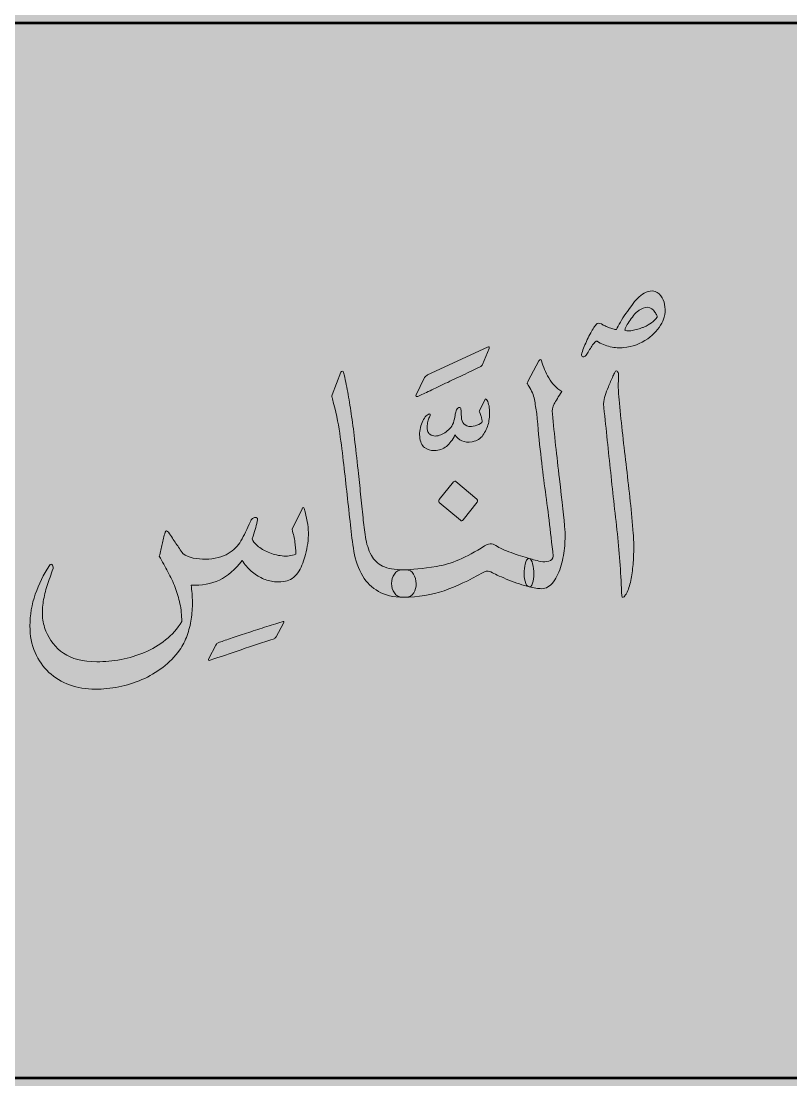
# Model space of a CAD drawing. Header units: inches. Extents: x -1481 to -429, y -1676 to -696.
# Drawn here: x -824.32 to -800.59, y -1175.56 to -1142.9 of the extents above; entities that cross this region are included whole.
import ezdxf

# ---------------------------------------------------------------- set-up
doc = ezdxf.new("R2010")
doc.units = ezdxf.units.IN
doc.header["$MEASUREMENT"] = 0
doc.layers.add('Layer 1', color=7, linetype='Continuous')

# ---------------------------------------------------------------- blocks, each defined once
blk = doc.blocks.new('block 75')
at = {"layer": 'Layer 1', "true_color": 0x009344}
h = blk.add_hatch(color=114, dxfattribs=at)
h.dxf.hatch_style = 2
h.paths.add_polyline_path([(-693.785, -1296.171), (-933.785, -1296.171), (-933.785, -1006.171), (-693.785, -1006.171)])
blk = doc.blocks.new('block 140')
at = {"layer": 'Layer 1', "true_color": 0x49c6ea}
h = blk.add_hatch(color=133, dxfattribs=at)
h.dxf.hatch_style = 2
h.paths.add_polyline_path([(-919.173, -1282.809), (-748.857, -1282.809), (-748.857, -1065.618), (-919.173, -1065.618)])
h = blk.add_hatch(color=133, dxfattribs=at)
h.dxf.hatch_style = 2
h.paths.add_polyline_path([(-907.435, -1277.731), (-761.338, -1277.731), (-761.338, -1076.165), (-907.435, -1076.165)])
at = {"layer": 'Layer 1', "true_color": 0xffed96}
h = blk.add_hatch(color=41, dxfattribs=at)
h.dxf.hatch_style = 2
h.paths.add_polyline_path([(-912.062, -1175.491), (-756.36, -1175.491), (-756.36, -1142.966), (-912.062, -1142.966)])
at = {"layer": 'Layer 1', "lineweight": 0}
blk.add_lwpolyline([(-912.062, -1175.491), (-756.36, -1175.491), (-756.36, -1142.966), (-912.062, -1142.966), (-912.062, -1175.491)], dxfattribs=at)
at = {"layer": 'Layer 1', "color": 44, "lineweight": 53, "true_color": 0xaf7e09}
blk.add_lwpolyline([(-912.062, -1175.491), (-756.36, -1175.491), (-756.36, -1142.966), (-912.062, -1142.966), (-912.062, -1175.491)], dxfattribs=at)
blk = doc.blocks.new('block 185')
at = {"layer": 'Layer 1', "true_color": 0x231f20}
h = blk.add_hatch(color=250, dxfattribs=at)
h.dxf.hatch_style = 2
edge = h.paths.add_edge_path()
edge.add_spline(control_points=[(-816.521, -1161.951), (-816.864, -1162.062), (-817.201, -1162.174), (-817.534, -1162.289), (-817.866, -1162.403), (-818.184, -1162.51), (-818.489, -1162.61), (-818.545, -1162.628), (-818.559, -1162.61), (-818.531, -1162.556), (-818.531, -1162.556), (-818.316, -1162.15), (-818.316, -1162.15), (-818.305, -1162.128), (-818.295, -1162.112), (-818.287, -1162.101), (-818.278, -1162.091), (-818.263, -1162.082), (-818.242, -1162.074), (-818.148, -1162.039), (-818.023, -1161.995), (-817.869, -1161.944), (-817.716, -1161.892), (-817.549, -1161.836), (-817.368, -1161.777), (-817.188, -1161.719), (-817.004, -1161.659), (-816.815, -1161.598), (-816.626, -1161.537), (-816.445, -1161.481), (-816.274, -1161.427), (-816.246, -1161.416), (-816.229, -1161.413), (-816.221, -1161.419), (-816.214, -1161.424), (-816.218, -1161.441), (-816.232, -1161.47), (-816.232, -1161.47), (-816.458, -1161.887), (-816.458, -1161.887), (-816.468, -1161.902), (-816.478, -1161.915), (-816.487, -1161.927), (-816.495, -1161.94), (-816.507, -1161.948), (-816.521, -1161.951)], knot_values=[0, 0, 0, 0, 1, 1, 1, 2, 2, 2, 3, 3, 3, 4, 4, 4, 5, 5, 5, 6, 6, 6, 7, 7, 7, 8, 8, 8, 9, 9, 9, 10, 10, 10, 11, 11, 11, 12, 12, 12, 13, 13, 13, 14, 14, 14, 15, 15, 15, 15], degree=3, periodic=1)
at = {"layer": 'Layer 1', "lineweight": 0}
blk.add_open_spline([(-816.521, -1161.951), (-816.864, -1162.062), (-817.201, -1162.174), (-817.534, -1162.289), (-817.866, -1162.403), (-818.184, -1162.51), (-818.489, -1162.61), (-818.545, -1162.628), (-818.559, -1162.61), (-818.531, -1162.556), (-818.531, -1162.556), (-818.316, -1162.15), (-818.316, -1162.15), (-818.305, -1162.128), (-818.295, -1162.112), (-818.287, -1162.101), (-818.278, -1162.091), (-818.263, -1162.082), (-818.242, -1162.074), (-818.148, -1162.039), (-818.023, -1161.995), (-817.869, -1161.944), (-817.716, -1161.892), (-817.549, -1161.836), (-817.368, -1161.777), (-817.188, -1161.719), (-817.004, -1161.659), (-816.815, -1161.598), (-816.626, -1161.537), (-816.445, -1161.481), (-816.274, -1161.427), (-816.246, -1161.416), (-816.229, -1161.413), (-816.221, -1161.419), (-816.214, -1161.424), (-816.218, -1161.441), (-816.232, -1161.47), (-816.232, -1161.47), (-816.458, -1161.887), (-816.458, -1161.887), (-816.468, -1161.902), (-816.478, -1161.915), (-816.487, -1161.927), (-816.495, -1161.94), (-816.507, -1161.948), (-816.521, -1161.951)], degree=3, knots=[0, 0, 0, 0, 1, 1, 1, 2, 2, 2, 3, 3, 3, 4, 4, 4, 5, 5, 5, 6, 6, 6, 7, 7, 7, 8, 8, 8, 9, 9, 9, 10, 10, 10, 11, 11, 11, 12, 12, 12, 13, 13, 13, 14, 14, 14, 15, 15, 15, 15], dxfattribs=at)
blk = doc.blocks.new('block 139')
at = {"layer": 'Layer 1', "true_color": 0x231f20}
h = blk.add_hatch(color=250, dxfattribs=at)
h.dxf.hatch_style = 2
edge = h.paths.add_edge_path()
edge.add_spline(control_points=[(-812.523, -1159.823), (-812.278, -1159.823), (-811.94, -1159.789), (-811.51, -1159.721), (-811.079, -1159.653), (-810.588, -1159.443), (-810.035, -1159.089), (-809.919, -1159.007), (-809.8, -1159.004), (-809.678, -1159.079), (-809.566, -1159.15), (-809.409, -1159.222), (-809.208, -1159.295), (-809.007, -1159.369), (-808.821, -1159.428), (-808.649, -1159.475), (-808.604, -1159.489), (-808.57, -1159.544), (-808.547, -1159.641), (-808.524, -1159.737), (-808.513, -1159.84), (-808.513, -1159.949), (-808.513, -1160.058), (-808.525, -1160.155), (-808.549, -1160.24), (-808.574, -1160.326), (-808.607, -1160.362), (-808.649, -1160.347), (-808.845, -1160.301), (-809.056, -1160.232), (-809.282, -1160.141), (-809.507, -1160.05), (-809.676, -1159.975), (-809.788, -1159.914), (-809.862, -1159.878), (-809.916, -1159.861), (-809.951, -1159.863), (-809.986, -1159.865), (-810.035, -1159.884), (-810.098, -1159.919), (-810.504, -1160.151), (-810.897, -1160.334), (-811.279, -1160.468), (-811.66, -1160.602), (-812.075, -1160.669), (-812.523, -1160.669), (-812.523, -1160.669), (-812.565, -1160.669), (-812.565, -1160.669), (-812.673, -1160.669), (-812.755, -1160.625), (-812.811, -1160.537), (-812.867, -1160.45), (-812.895, -1160.353), (-812.895, -1160.246), (-812.895, -1160.139), (-812.867, -1160.041), (-812.811, -1159.954), (-812.755, -1159.867), (-812.673, -1159.823), (-812.565, -1159.823), (-812.565, -1159.823), (-812.523, -1159.823), (-812.523, -1159.823)], knot_values=[0, 0, 0, 0, 1, 1, 1, 2, 2, 2, 3, 3, 3, 4, 4, 4, 5, 5, 5, 6, 6, 6, 7, 7, 7, 8, 8, 8, 9, 9, 9, 10, 10, 10, 11, 11, 11, 12, 12, 12, 13, 13, 13, 14, 14, 14, 15, 15, 15, 16, 16, 16, 17, 17, 17, 18, 18, 18, 19, 19, 19, 20, 20, 20, 21, 21, 21, 21], degree=3, periodic=1)
edge = h.paths.add_edge_path()
edge.add_spline(control_points=[(-810.99, -1157.114), (-810.962, -1157.082), (-810.936, -1157.078), (-810.911, -1157.103), (-810.911, -1157.103), (-810.266, -1157.649), (-810.266, -1157.649), (-810.238, -1157.681), (-810.236, -1157.71), (-810.261, -1157.735), (-810.261, -1157.735), (-810.691, -1158.286), (-810.691, -1158.286), (-810.715, -1158.322), (-810.743, -1158.326), (-810.775, -1158.297), (-810.775, -1158.297), (-811.426, -1157.751), (-811.426, -1157.751), (-811.45, -1157.726), (-811.45, -1157.696), (-811.426, -1157.66), (-811.426, -1157.66), (-810.99, -1157.114), (-810.99, -1157.114), (-810.99, -1157.114), (-810.99, -1157.114), (-810.99, -1157.114)], knot_values=[0, 0, 0, 0, 1, 1, 1, 2, 2, 2, 3, 3, 3, 4, 4, 4, 5, 5, 5, 6, 6, 6, 7, 7, 7, 8, 8, 8, 9, 9, 9, 9], degree=3, periodic=1)
edge = h.paths.add_edge_path()
edge.add_spline(control_points=[(-808.653, -1159.475), (-808.632, -1159.482), (-808.587, -1159.494), (-808.519, -1159.512), (-808.451, -1159.53), (-808.377, -1159.548), (-808.296, -1159.566), (-808.216, -1159.584), (-808.133, -1159.581), (-808.049, -1159.558), (-807.965, -1159.535), (-807.92, -1159.482), (-807.913, -1159.4), (-807.997, -1158.625), (-808.083, -1157.923), (-808.17, -1157.293), (-808.258, -1156.663), (-808.342, -1155.901), (-808.422, -1155.005), (-808.443, -1154.855), (-808.467, -1154.71), (-808.493, -1154.571), (-808.519, -1154.432), (-808.576, -1154.295), (-808.663, -1154.159), (-808.691, -1154.116), (-808.708, -1154.089), (-808.713, -1154.079), (-808.719, -1154.068), (-808.709, -1154.041), (-808.684, -1153.998), (-808.684, -1153.998), (-808.359, -1153.383), (-808.359, -1153.383), (-808.317, -1153.315), (-808.287, -1153.315), (-808.27, -1153.383), (-808.221, -1153.558), (-808.147, -1153.732), (-808.049, -1153.907), (-807.951, -1154.082), (-807.818, -1154.221), (-807.651, -1154.325), (-807.752, -1154.485), (-807.83, -1154.613), (-807.884, -1154.708), (-807.938, -1154.802), (-807.957, -1154.905), (-807.939, -1155.015), (-807.876, -1155.644), (-807.804, -1156.311), (-807.721, -1157.018), (-807.639, -1157.724), (-807.582, -1158.251), (-807.551, -1158.597), (-807.54, -1158.718), (-807.543, -1158.881), (-807.559, -1159.084), (-807.574, -1159.287), (-807.61, -1159.487), (-807.666, -1159.684), (-807.722, -1159.88), (-807.802, -1160.049), (-807.905, -1160.192), (-808.008, -1160.335), (-808.133, -1160.406), (-808.28, -1160.406), (-808.326, -1160.406), (-808.383, -1160.401), (-808.451, -1160.39), (-808.519, -1160.38), (-808.587, -1160.365), (-808.653, -1160.347), (-808.716, -1160.333), (-808.759, -1160.277), (-808.782, -1160.179), (-808.804, -1160.081), (-808.813, -1159.977), (-808.808, -1159.868), (-808.803, -1159.759), (-808.785, -1159.664), (-808.755, -1159.582), (-808.726, -1159.5), (-808.691, -1159.464), (-808.653, -1159.475)], knot_values=[0, 0, 0, 0, 1, 1, 1, 2, 2, 2, 3, 3, 3, 4, 4, 4, 5, 5, 5, 6, 6, 6, 7, 7, 7, 8, 8, 8, 9, 9, 9, 10, 10, 10, 11, 11, 11, 12, 12, 12, 13, 13, 13, 14, 14, 14, 15, 15, 15, 16, 16, 16, 17, 17, 17, 18, 18, 18, 19, 19, 19, 20, 20, 20, 21, 21, 21, 22, 22, 22, 23, 23, 23, 24, 24, 24, 25, 25, 25, 26, 26, 26, 27, 27, 27, 28, 28, 28, 28], degree=3, periodic=1)
edge = h.paths.add_edge_path()
edge.add_spline(control_points=[(-805.964, -1152.414), (-805.93, -1152.346), (-805.888, -1152.27), (-805.841, -1152.186), (-805.794, -1152.102), (-805.739, -1152.014), (-805.676, -1151.921), (-805.609, -1151.832), (-805.547, -1151.747), (-805.489, -1151.667), (-805.432, -1151.587), (-805.371, -1151.514), (-805.308, -1151.45), (-805.245, -1151.386), (-805.177, -1151.333), (-805.104, -1151.292), (-805.03, -1151.251), (-804.945, -1151.227), (-804.847, -1151.22), (-804.738, -1151.241), (-804.654, -1151.291), (-804.595, -1151.37), (-804.535, -1151.448), (-804.496, -1151.538), (-804.477, -1151.64), (-804.457, -1151.742), (-804.456, -1151.845), (-804.474, -1151.951), (-804.491, -1152.056), (-804.523, -1152.144), (-804.568, -1152.216), (-804.666, -1152.398), (-804.81, -1152.558), (-804.999, -1152.697), (-805.219, -1152.854), (-805.466, -1152.945), (-805.739, -1152.97), (-805.868, -1152.985), (-806.006, -1152.976), (-806.153, -1152.944), (-806.3, -1152.911), (-806.435, -1152.854), (-806.558, -1152.772), (-806.579, -1152.765), (-806.603, -1152.777), (-806.631, -1152.807), (-806.659, -1152.837), (-806.689, -1152.876), (-806.72, -1152.922), (-806.752, -1152.969), (-806.783, -1153.018), (-806.815, -1153.069), (-806.846, -1153.121), (-806.874, -1153.165), (-806.899, -1153.201), (-806.934, -1153.247), (-806.966, -1153.264), (-806.996, -1153.251), (-807.026, -1153.239), (-807.04, -1153.215), (-807.04, -1153.179), (-807.026, -1153.126), (-807.005, -1153.063), (-806.977, -1152.992), (-806.949, -1152.92), (-806.919, -1152.849), (-806.886, -1152.778), (-806.852, -1152.706), (-806.818, -1152.637), (-806.783, -1152.569), (-806.748, -1152.501), (-806.715, -1152.442), (-806.683, -1152.392), (-806.656, -1152.339), (-806.622, -1152.292), (-806.584, -1152.253), (-806.545, -1152.214), (-806.493, -1152.208), (-806.426, -1152.237), (-806.412, -1152.251), (-806.385, -1152.268), (-806.345, -1152.288), (-806.305, -1152.307), (-806.26, -1152.327), (-806.211, -1152.347), (-806.162, -1152.366), (-806.115, -1152.382), (-806.069, -1152.395), (-806.024, -1152.407), (-805.989, -1152.414), (-805.964, -1152.414)], knot_values=[0, 0, 0, 0, 1, 1, 1, 2, 2, 2, 3, 3, 3, 4, 4, 4, 5, 5, 5, 6, 6, 6, 7, 7, 7, 8, 8, 8, 9, 9, 9, 10, 10, 10, 11, 11, 11, 12, 12, 12, 13, 13, 13, 14, 14, 14, 15, 15, 15, 16, 16, 16, 17, 17, 17, 18, 18, 18, 19, 19, 19, 20, 20, 20, 21, 21, 21, 22, 22, 22, 23, 23, 23, 24, 24, 24, 25, 25, 25, 26, 26, 26, 27, 27, 27, 28, 28, 28, 29, 29, 29, 30, 30, 30, 30], degree=3, periodic=1)
edge = h.paths.add_edge_path()
edge.add_spline(control_points=[(-805.97, -1153.688), (-805.949, -1153.688), (-805.934, -1153.697), (-805.925, -1153.715), (-805.916, -1153.732), (-805.909, -1153.752), (-805.904, -1153.773), (-805.899, -1153.795), (-805.896, -1153.817), (-805.896, -1153.84), (-805.896, -1153.864), (-805.896, -1153.88), (-805.896, -1153.891), (-805.907, -1154.027), (-805.909, -1154.16), (-805.901, -1154.29), (-805.894, -1154.42), (-805.884, -1154.551), (-805.87, -1154.683), (-805.842, -1155.001), (-805.809, -1155.329), (-805.77, -1155.669), (-805.732, -1156.008), (-805.692, -1156.348), (-805.652, -1156.691), (-805.612, -1157.034), (-805.573, -1157.375), (-805.537, -1157.714), (-805.5, -1158.053), (-805.469, -1158.383), (-805.445, -1158.704), (-805.434, -1158.829), (-805.429, -1158.976), (-805.429, -1159.146), (-805.429, -1159.315), (-805.436, -1159.486), (-805.45, -1159.66), (-805.464, -1159.833), (-805.488, -1159.998), (-805.521, -1160.155), (-805.554, -1160.312), (-805.597, -1160.444), (-805.65, -1160.551), (-805.667, -1160.579), (-805.685, -1160.604), (-805.702, -1160.626), (-805.72, -1160.647), (-805.737, -1160.662), (-805.755, -1160.669), (-805.783, -1160.676), (-805.796, -1160.662), (-805.796, -1160.626), (-805.811, -1160.315), (-805.828, -1160.001), (-805.849, -1159.684), (-805.87, -1159.366), (-805.898, -1159.043), (-805.933, -1158.715), (-806.01, -1158.033), (-806.083, -1157.362), (-806.153, -1156.702), (-806.223, -1156.041), (-806.293, -1155.374), (-806.363, -1154.7), (-806.356, -1154.617), (-806.339, -1154.534), (-806.311, -1154.448), (-806.283, -1154.362), (-806.25, -1154.273), (-806.211, -1154.18), (-806.19, -1154.13), (-806.167, -1154.076), (-806.143, -1154.017), (-806.118, -1153.958), (-806.095, -1153.905), (-806.072, -1153.856), (-806.049, -1153.808), (-806.029, -1153.768), (-806.012, -1153.736), (-805.994, -1153.704), (-805.98, -1153.688), (-805.97, -1153.688)], knot_values=[0, 0, 0, 0, 1, 1, 1, 2, 2, 2, 3, 3, 3, 4, 4, 4, 5, 5, 5, 6, 6, 6, 7, 7, 7, 8, 8, 8, 9, 9, 9, 10, 10, 10, 11, 11, 11, 12, 12, 12, 13, 13, 13, 14, 14, 14, 15, 15, 15, 16, 16, 16, 17, 17, 17, 18, 18, 18, 19, 19, 19, 20, 20, 20, 21, 21, 21, 22, 22, 22, 23, 23, 23, 24, 24, 24, 25, 25, 25, 26, 26, 26, 27, 27, 27, 27], degree=3, periodic=1)
edge = h.paths.add_edge_path()
edge.add_spline(control_points=[(-804.815, -1151.819), (-804.892, -1151.741), (-804.976, -1151.712), (-805.067, -1151.734), (-805.158, -1151.755), (-805.242, -1151.798), (-805.319, -1151.862), (-805.35, -1151.884), (-805.39, -1151.924), (-805.437, -1151.983), (-805.484, -1152.042), (-805.529, -1152.103), (-805.571, -1152.167), (-805.613, -1152.232), (-805.647, -1152.29), (-805.673, -1152.341), (-805.699, -1152.393), (-805.707, -1152.424), (-805.697, -1152.435), (-805.665, -1152.453), (-805.622, -1152.459), (-805.566, -1152.454), (-805.51, -1152.448), (-805.452, -1152.439), (-805.392, -1152.424), (-805.333, -1152.41), (-805.278, -1152.394), (-805.227, -1152.376), (-805.176, -1152.358), (-805.139, -1152.346), (-805.114, -1152.339), (-805.023, -1152.292), (-804.945, -1152.248), (-804.881, -1152.205), (-804.816, -1152.162), (-804.757, -1152.103), (-804.705, -1152.028), (-804.705, -1151.993), (-804.718, -1151.959), (-804.744, -1151.926), (-804.77, -1151.894), (-804.794, -1151.859), (-804.815, -1151.819)], knot_values=[0, 0, 0, 0, 1, 1, 1, 2, 2, 2, 3, 3, 3, 4, 4, 4, 5, 5, 5, 6, 6, 6, 7, 7, 7, 8, 8, 8, 9, 9, 9, 10, 10, 10, 11, 11, 11, 12, 12, 12, 13, 13, 13, 14, 14, 14, 14], degree=3, periodic=1)
h = blk.add_hatch(color=250, dxfattribs=at)
h.dxf.hatch_style = 2
edge = h.paths.add_edge_path()
edge.add_spline(control_points=[(-810.098, -1153.49), (-810.108, -1153.521), (-810.132, -1153.546), (-810.169, -1153.564), (-810.337, -1153.645), (-810.513, -1153.73), (-810.697, -1153.818), (-810.88, -1153.906), (-811.058, -1153.991), (-811.23, -1154.072), (-811.401, -1154.154), (-811.561, -1154.23), (-811.71, -1154.3), (-811.858, -1154.371), (-811.984, -1154.429), (-812.089, -1154.475), (-812.112, -1154.486), (-812.129, -1154.486), (-812.139, -1154.475), (-812.149, -1154.465), (-812.149, -1154.449), (-812.139, -1154.428), (-812.139, -1154.428), (-811.892, -1153.908), (-811.892, -1153.908), (-811.875, -1153.88), (-811.857, -1153.86), (-811.838, -1153.847), (-811.82, -1153.835), (-811.802, -1153.823), (-811.785, -1153.813), (-811.785, -1153.813), (-809.941, -1152.954), (-809.941, -1152.954), (-809.888, -1152.93), (-809.871, -1152.944), (-809.891, -1152.997), (-809.891, -1152.997), (-810.098, -1153.49), (-810.098, -1153.49), (-810.098, -1153.49), (-810.098, -1153.49), (-810.098, -1153.49)], knot_values=[0, 0, 0, 0, 1, 1, 1, 2, 2, 2, 3, 3, 3, 4, 4, 4, 5, 5, 5, 6, 6, 6, 7, 7, 7, 8, 8, 8, 9, 9, 9, 10, 10, 10, 11, 11, 11, 12, 12, 12, 13, 13, 13, 14, 14, 14, 14], degree=3, periodic=1)
edge = h.paths.add_edge_path()
edge.add_spline(control_points=[(-810.942, -1155.664), (-811.019, -1155.821), (-811.107, -1155.938), (-811.205, -1156.017), (-811.31, -1156.099), (-811.434, -1156.142), (-811.577, -1156.145), (-811.693, -1156.149), (-811.793, -1156.119), (-811.879, -1156.054), (-811.965, -1155.99), (-812.015, -1155.878), (-812.029, -1155.717), (-812.036, -1155.646), (-812.032, -1155.572), (-812.018, -1155.495), (-812.004, -1155.418), (-811.983, -1155.346), (-811.955, -1155.278), (-811.927, -1155.214), (-811.895, -1155.158), (-811.858, -1155.11), (-811.821, -1155.061), (-811.782, -1155.03), (-811.74, -1155.016), (-811.698, -1155.012), (-811.695, -1155.044), (-811.729, -1155.112), (-811.75, -1155.152), (-811.767, -1155.198), (-811.779, -1155.251), (-811.792, -1155.305), (-811.799, -1155.358), (-811.8, -1155.409), (-811.802, -1155.461), (-811.798, -1155.505), (-811.787, -1155.54), (-811.777, -1155.576), (-811.754, -1155.61), (-811.719, -1155.642), (-811.667, -1155.681), (-811.611, -1155.7), (-811.551, -1155.698), (-811.492, -1155.697), (-811.434, -1155.683), (-811.378, -1155.658), (-811.318, -1155.633), (-811.265, -1155.604), (-811.218, -1155.57), (-811.171, -1155.536), (-811.122, -1155.491), (-811.073, -1155.433), (-811.028, -1155.38), (-810.995, -1155.312), (-810.974, -1155.23), (-810.953, -1155.148), (-810.939, -1155.08), (-810.932, -1155.027), (-810.928, -1154.98), (-810.916, -1154.934), (-810.895, -1154.887), (-810.874, -1154.841), (-810.839, -1154.818), (-810.79, -1154.818), (-810.78, -1154.818), (-810.772, -1154.828), (-810.766, -1154.847), (-810.761, -1154.867), (-810.757, -1154.889), (-810.753, -1154.914), (-810.75, -1154.939), (-810.748, -1154.963), (-810.748, -1154.986), (-810.748, -1155.01), (-810.748, -1155.027), (-810.748, -1155.037), (-810.748, -1155.141), (-810.732, -1155.222), (-810.701, -1155.281), (-810.669, -1155.34), (-810.606, -1155.38), (-810.512, -1155.401), (-810.463, -1155.412), (-810.399, -1155.407), (-810.32, -1155.385), (-810.242, -1155.364), (-810.172, -1155.328), (-810.113, -1155.278), (-810.106, -1155.271), (-810.104, -1155.251), (-810.108, -1155.219), (-810.111, -1155.187), (-810.117, -1155.153), (-810.126, -1155.118), (-810.135, -1155.082), (-810.147, -1155.044), (-810.163, -1155.002), (-810.179, -1154.961), (-810.188, -1154.937), (-810.192, -1154.93), (-810.192, -1154.93), (-809.997, -1154.555), (-809.997, -1154.555), (-809.963, -1154.573), (-809.935, -1154.613), (-809.916, -1154.673), (-809.897, -1154.734), (-809.885, -1154.803), (-809.879, -1154.879), (-809.874, -1154.956), (-809.875, -1155.034), (-809.882, -1155.112), (-809.889, -1155.191), (-809.898, -1155.257), (-809.908, -1155.31), (-809.95, -1155.442), (-810.007, -1155.562), (-810.079, -1155.669), (-810.151, -1155.776), (-810.26, -1155.844), (-810.407, -1155.872), (-810.536, -1155.897), (-810.645, -1155.888), (-810.732, -1155.846), (-810.82, -1155.803), (-810.89, -1155.742), (-810.942, -1155.664)], knot_values=[0, 0, 0, 0, 1, 1, 1, 2, 2, 2, 3, 3, 3, 4, 4, 4, 5, 5, 5, 6, 6, 6, 7, 7, 7, 8, 8, 8, 9, 9, 9, 10, 10, 10, 11, 11, 11, 12, 12, 12, 13, 13, 13, 14, 14, 14, 15, 15, 15, 16, 16, 16, 17, 17, 17, 18, 18, 18, 19, 19, 19, 20, 20, 20, 21, 21, 21, 22, 22, 22, 23, 23, 23, 24, 24, 24, 25, 25, 25, 26, 26, 26, 27, 27, 27, 28, 28, 28, 29, 29, 29, 30, 30, 30, 31, 31, 31, 32, 32, 32, 33, 33, 33, 34, 34, 34, 35, 35, 35, 36, 36, 36, 37, 37, 37, 38, 38, 38, 39, 39, 39, 40, 40, 40, 41, 41, 41, 42, 42, 42, 42], degree=3, periodic=1)
h = blk.add_hatch(color=250, dxfattribs=at)
h.dxf.hatch_style = 2
edge = h.paths.add_edge_path()
edge.add_spline(control_points=[(-819.331, -1159.325), (-819.247, -1159.389), (-819.142, -1159.435), (-819.016, -1159.461), (-818.89, -1159.488), (-818.761, -1159.5), (-818.63, -1159.496), (-818.499, -1159.493), (-818.371, -1159.476), (-818.247, -1159.445), (-818.123, -1159.415), (-818.019, -1159.373), (-817.935, -1159.32), (-817.767, -1159.22), (-817.636, -1159.089), (-817.541, -1158.929), (-817.447, -1158.768), (-817.35, -1158.57), (-817.252, -1158.335), (-817.239, -1158.299), (-817.218, -1158.269), (-817.189, -1158.246), (-817.162, -1158.223), (-817.134, -1158.21), (-817.108, -1158.206), (-817.082, -1158.203), (-817.061, -1158.21), (-817.045, -1158.227), (-817.029, -1158.245), (-817.027, -1158.277), (-817.037, -1158.324), (-817.058, -1158.417), (-817.08, -1158.502), (-817.103, -1158.581), (-817.126, -1158.659), (-817.156, -1158.754), (-817.195, -1158.865), (-817.181, -1158.932), (-817.127, -1159.006), (-817.035, -1159.084), (-816.942, -1159.163), (-816.83, -1159.229), (-816.699, -1159.285), (-816.568, -1159.34), (-816.427, -1159.377), (-816.276, -1159.395), (-816.126, -1159.412), (-815.984, -1159.395), (-815.851, -1159.341), (-815.851, -1159.205), (-815.86, -1159.08), (-815.877, -1158.964), (-815.895, -1158.848), (-815.925, -1158.718), (-815.967, -1158.575), (-815.967, -1158.575), (-815.657, -1157.944), (-815.657, -1157.944), (-815.632, -1157.897), (-815.611, -1157.894), (-815.594, -1157.933), (-815.51, -1158.215), (-815.466, -1158.463), (-815.463, -1158.677), (-815.459, -1158.891), (-815.489, -1159.118), (-815.552, -1159.357), (-815.573, -1159.443), (-815.6, -1159.529), (-815.633, -1159.617), (-815.667, -1159.704), (-815.706, -1159.785), (-815.751, -1159.86), (-815.797, -1159.935), (-815.85, -1159.999), (-815.911, -1160.053), (-815.973, -1160.107), (-816.042, -1160.144), (-816.119, -1160.165), (-816.248, -1160.198), (-816.378, -1160.206), (-816.507, -1160.192), (-816.637, -1160.178), (-816.762, -1160.143), (-816.882, -1160.088), (-817.003, -1160.033), (-817.117, -1159.958), (-817.224, -1159.863), (-817.33, -1159.768), (-817.424, -1159.659), (-817.504, -1159.534), (-817.718, -1159.816), (-817.952, -1160.018), (-818.208, -1160.141), (-818.463, -1160.264), (-818.754, -1160.315), (-819.079, -1160.294), (-819.054, -1160.469), (-819.041, -1160.645), (-819.04, -1160.821), (-819.038, -1160.998), (-819.05, -1161.173), (-819.076, -1161.346), (-819.103, -1161.519), (-819.145, -1161.687), (-819.202, -1161.849), (-819.26, -1162.011), (-819.338, -1162.162), (-819.436, -1162.301), (-819.583, -1162.505), (-819.756, -1162.682), (-819.955, -1162.834), (-820.155, -1162.986), (-820.368, -1163.112), (-820.596, -1163.212), (-820.827, -1163.311), (-821.065, -1163.386), (-821.31, -1163.434), (-821.554, -1163.482), (-821.798, -1163.506), (-822.039, -1163.506), (-822.319, -1163.506), (-822.581, -1163.461), (-822.826, -1163.372), (-823.071, -1163.283), (-823.284, -1163.154), (-823.464, -1162.987), (-823.644, -1162.819), (-823.787, -1162.615), (-823.892, -1162.374), (-823.997, -1162.133), (-824.049, -1161.859), (-824.049, -1161.552), (-824.049, -1161.216), (-823.994, -1160.893), (-823.884, -1160.58), (-823.774, -1160.268), (-823.629, -1159.973), (-823.451, -1159.694), (-823.43, -1159.662), (-823.412, -1159.647), (-823.396, -1159.649), (-823.38, -1159.651), (-823.367, -1159.66), (-823.356, -1159.678), (-823.346, -1159.696), (-823.339, -1159.717), (-823.335, -1159.74), (-823.332, -1159.763), (-823.332, -1159.778), (-823.335, -1159.785), (-823.402, -1159.967), (-823.462, -1160.142), (-823.517, -1160.31), (-823.571, -1160.478), (-823.611, -1160.64), (-823.637, -1160.797), (-823.663, -1160.954), (-823.672, -1161.108), (-823.663, -1161.26), (-823.655, -1161.412), (-823.619, -1161.564), (-823.556, -1161.718), (-823.444, -1161.996), (-823.263, -1162.223), (-823.013, -1162.398), (-822.763, -1162.573), (-822.42, -1162.66), (-821.987, -1162.66), (-821.742, -1162.66), (-821.493, -1162.637), (-821.241, -1162.591), (-820.989, -1162.544), (-820.746, -1162.471), (-820.512, -1162.371), (-820.277, -1162.271), (-820.061, -1162.143), (-819.864, -1161.986), (-819.666, -1161.829), (-819.501, -1161.639), (-819.368, -1161.418), (-819.368, -1161.225), (-819.386, -1161.042), (-819.423, -1160.869), (-819.459, -1160.696), (-819.509, -1160.529), (-819.572, -1160.369), (-819.635, -1160.205), (-819.709, -1160.044), (-819.793, -1159.887), (-819.877, -1159.73), (-819.966, -1159.569), (-820.06, -1159.405), (-820.022, -1159.277), (-819.992, -1159.153), (-819.971, -1159.033), (-819.95, -1158.914), (-819.919, -1158.791), (-819.877, -1158.666), (-819.866, -1158.638), (-819.852, -1158.625), (-819.835, -1158.626), (-819.817, -1158.628), (-819.798, -1158.642), (-819.777, -1158.666), (-819.693, -1158.788), (-819.616, -1158.902), (-819.546, -1159.009), (-819.476, -1159.116), (-819.404, -1159.221), (-819.331, -1159.325)], knot_values=[0, 0, 0, 0, 1, 1, 1, 2, 2, 2, 3, 3, 3, 4, 4, 4, 5, 5, 5, 6, 6, 6, 7, 7, 7, 8, 8, 8, 9, 9, 9, 10, 10, 10, 11, 11, 11, 12, 12, 12, 13, 13, 13, 14, 14, 14, 15, 15, 15, 16, 16, 16, 17, 17, 17, 18, 18, 18, 19, 19, 19, 20, 20, 20, 21, 21, 21, 22, 22, 22, 23, 23, 23, 24, 24, 24, 25, 25, 25, 26, 26, 26, 27, 27, 27, 28, 28, 28, 29, 29, 29, 30, 30, 30, 31, 31, 31, 32, 32, 32, 33, 33, 33, 34, 34, 34, 35, 35, 35, 36, 36, 36, 37, 37, 37, 38, 38, 38, 39, 39, 39, 40, 40, 40, 41, 41, 41, 42, 42, 42, 43, 43, 43, 44, 44, 44, 45, 45, 45, 46, 46, 46, 47, 47, 47, 48, 48, 48, 49, 49, 49, 50, 50, 50, 51, 51, 51, 52, 52, 52, 53, 53, 53, 54, 54, 54, 55, 55, 55, 56, 56, 56, 57, 57, 57, 58, 58, 58, 59, 59, 59, 60, 60, 60, 61, 61, 61, 62, 62, 62, 63, 63, 63, 64, 64, 64, 65, 65, 65, 66, 66, 66, 67, 67, 67, 68, 68, 68, 69, 69, 69, 70, 70, 70, 70], degree=3, periodic=1)
edge = h.paths.add_edge_path()
edge.add_spline(control_points=[(-812.456, -1159.823), (-812.351, -1159.823), (-812.272, -1159.867), (-812.22, -1159.957), (-812.167, -1160.046), (-812.14, -1160.143), (-812.138, -1160.248), (-812.137, -1160.354), (-812.162, -1160.45), (-812.214, -1160.537), (-812.267, -1160.625), (-812.347, -1160.669), (-812.456, -1160.669), (-812.466, -1160.669), (-812.478, -1160.669), (-812.49, -1160.669), (-812.502, -1160.669), (-812.515, -1160.669), (-812.529, -1160.669), (-812.844, -1160.669), (-813.102, -1160.61), (-813.303, -1160.492), (-813.505, -1160.374), (-813.665, -1160.217), (-813.784, -1160.021), (-813.924, -1159.785), (-814.016, -1159.531), (-814.059, -1159.258), (-814.103, -1158.985), (-814.139, -1158.713), (-814.167, -1158.442), (-814.198, -1158.131), (-814.232, -1157.821), (-814.267, -1157.51), (-814.302, -1157.2), (-814.337, -1156.889), (-814.372, -1156.579), (-814.407, -1156.257), (-814.448, -1155.934), (-814.495, -1155.607), (-814.542, -1155.28), (-814.618, -1154.928), (-814.723, -1154.55), (-814.73, -1154.521), (-814.735, -1154.5), (-814.739, -1154.485), (-814.742, -1154.471), (-814.741, -1154.453), (-814.734, -1154.432), (-814.734, -1154.432), (-814.461, -1153.731), (-814.461, -1153.731), (-814.45, -1153.706), (-814.435, -1153.693), (-814.416, -1153.693), (-814.397, -1153.693), (-814.384, -1153.706), (-814.377, -1153.731), (-814.331, -1153.934), (-814.289, -1154.138), (-814.251, -1154.344), (-814.212, -1154.549), (-814.176, -1154.771), (-814.141, -1155.01), (-814.106, -1155.246), (-814.072, -1155.505), (-814.038, -1155.789), (-814.005, -1156.073), (-813.969, -1156.395), (-813.931, -1156.755), (-813.903, -1157.005), (-813.876, -1157.251), (-813.852, -1157.494), (-813.827, -1157.737), (-813.803, -1157.979), (-813.778, -1158.222), (-813.754, -1158.415), (-813.728, -1158.613), (-813.7, -1158.816), (-813.672, -1159.02), (-813.612, -1159.207), (-813.521, -1159.378), (-813.441, -1159.525), (-813.324, -1159.635), (-813.172, -1159.71), (-813.02, -1159.785), (-812.806, -1159.823), (-812.529, -1159.823), (-812.515, -1159.823), (-812.502, -1159.823), (-812.49, -1159.823), (-812.478, -1159.823), (-812.466, -1159.823), (-812.456, -1159.823)], knot_values=[0, 0, 0, 0, 1, 1, 1, 2, 2, 2, 3, 3, 3, 4, 4, 4, 5, 5, 5, 6, 6, 6, 7, 7, 7, 8, 8, 8, 9, 9, 9, 10, 10, 10, 11, 11, 11, 12, 12, 12, 13, 13, 13, 14, 14, 14, 15, 15, 15, 16, 16, 16, 17, 17, 17, 18, 18, 18, 19, 19, 19, 20, 20, 20, 21, 21, 21, 22, 22, 22, 23, 23, 23, 24, 24, 24, 25, 25, 25, 26, 26, 26, 27, 27, 27, 28, 28, 28, 29, 29, 29, 30, 30, 30, 31, 31, 31, 31], degree=3, periodic=1)
at = {"layer": 'Layer 1', "lineweight": 0}
for points, knots in [([(-805.964, -1152.414), (-805.93, -1152.346), (-805.888, -1152.27), (-805.841, -1152.186), (-805.794, -1152.102), (-805.739, -1152.014), (-805.676, -1151.921), (-805.609, -1151.832), (-805.547, -1151.747), (-805.489, -1151.667), (-805.432, -1151.587), (-805.371, -1151.514), (-805.308, -1151.45), (-805.245, -1151.386), (-805.177, -1151.333), (-805.104, -1151.292), (-805.03, -1151.251), (-804.945, -1151.227), (-804.847, -1151.22), (-804.738, -1151.241), (-804.654, -1151.291), (-804.595, -1151.37), (-804.535, -1151.448), (-804.496, -1151.538), (-804.477, -1151.64), (-804.457, -1151.742), (-804.456, -1151.845), (-804.474, -1151.951), (-804.491, -1152.056), (-804.523, -1152.144), (-804.568, -1152.216), (-804.666, -1152.398), (-804.81, -1152.558), (-804.999, -1152.697), (-805.219, -1152.854), (-805.466, -1152.945), (-805.739, -1152.97), (-805.868, -1152.985), (-806.006, -1152.976), (-806.153, -1152.944), (-806.3, -1152.911), (-806.435, -1152.854), (-806.558, -1152.772), (-806.579, -1152.765), (-806.603, -1152.777), (-806.631, -1152.807), (-806.659, -1152.837), (-806.689, -1152.876), (-806.72, -1152.922), (-806.752, -1152.969), (-806.783, -1153.018), (-806.815, -1153.069), (-806.846, -1153.121), (-806.874, -1153.165), (-806.899, -1153.201), (-806.934, -1153.247), (-806.966, -1153.264), (-806.996, -1153.251), (-807.026, -1153.239), (-807.04, -1153.215), (-807.04, -1153.179), (-807.026, -1153.126), (-807.005, -1153.063), (-806.977, -1152.992), (-806.949, -1152.92), (-806.919, -1152.849), (-806.886, -1152.778), (-806.852, -1152.706), (-806.818, -1152.637), (-806.783, -1152.569), (-806.748, -1152.501), (-806.715, -1152.442), (-806.683, -1152.392), (-806.656, -1152.339), (-806.622, -1152.292), (-806.584, -1152.253), (-806.545, -1152.214), (-806.493, -1152.208), (-806.426, -1152.237), (-806.412, -1152.251), (-806.385, -1152.268), (-806.345, -1152.288), (-806.305, -1152.307), (-806.26, -1152.327), (-806.211, -1152.347), (-806.162, -1152.366), (-806.115, -1152.382), (-806.069, -1152.395), (-806.024, -1152.407), (-805.989, -1152.414), (-805.964, -1152.414)], [0, 0, 0, 0, 1, 1, 1, 2, 2, 2, 3, 3, 3, 4, 4, 4, 5, 5, 5, 6, 6, 6, 7, 7, 7, 8, 8, 8, 9, 9, 9, 10, 10, 10, 11, 11, 11, 12, 12, 12, 13, 13, 13, 14, 14, 14, 15, 15, 15, 16, 16, 16, 17, 17, 17, 18, 18, 18, 19, 19, 19, 20, 20, 20, 21, 21, 21, 22, 22, 22, 23, 23, 23, 24, 24, 24, 25, 25, 25, 26, 26, 26, 27, 27, 27, 28, 28, 28, 29, 29, 29, 30, 30, 30, 30]), ([(-804.815, -1151.819), (-804.892, -1151.741), (-804.976, -1151.712), (-805.067, -1151.734), (-805.158, -1151.755), (-805.242, -1151.798), (-805.319, -1151.862), (-805.35, -1151.884), (-805.39, -1151.924), (-805.437, -1151.983), (-805.484, -1152.042), (-805.529, -1152.103), (-805.571, -1152.167), (-805.613, -1152.232), (-805.647, -1152.29), (-805.673, -1152.341), (-805.699, -1152.393), (-805.707, -1152.424), (-805.697, -1152.435), (-805.665, -1152.453), (-805.622, -1152.459), (-805.566, -1152.454), (-805.51, -1152.448), (-805.452, -1152.439), (-805.392, -1152.424), (-805.333, -1152.41), (-805.278, -1152.394), (-805.227, -1152.376), (-805.176, -1152.358), (-805.139, -1152.346), (-805.114, -1152.339), (-805.023, -1152.292), (-804.945, -1152.248), (-804.881, -1152.205), (-804.816, -1152.162), (-804.757, -1152.103), (-804.705, -1152.028), (-804.705, -1151.993), (-804.718, -1151.959), (-804.744, -1151.926), (-804.77, -1151.894), (-804.794, -1151.859), (-804.815, -1151.819)], [0, 0, 0, 0, 1, 1, 1, 2, 2, 2, 3, 3, 3, 4, 4, 4, 5, 5, 5, 6, 6, 6, 7, 7, 7, 8, 8, 8, 9, 9, 9, 10, 10, 10, 11, 11, 11, 12, 12, 12, 13, 13, 13, 14, 14, 14, 14]), ([(-810.098, -1153.49), (-810.108, -1153.521), (-810.132, -1153.546), (-810.169, -1153.564), (-810.337, -1153.645), (-810.513, -1153.73), (-810.697, -1153.818), (-810.88, -1153.906), (-811.058, -1153.991), (-811.23, -1154.072), (-811.401, -1154.154), (-811.561, -1154.23), (-811.71, -1154.3), (-811.858, -1154.371), (-811.984, -1154.429), (-812.089, -1154.475), (-812.112, -1154.486), (-812.129, -1154.486), (-812.139, -1154.475), (-812.149, -1154.465), (-812.149, -1154.449), (-812.139, -1154.428), (-812.139, -1154.428), (-811.892, -1153.908), (-811.892, -1153.908), (-811.875, -1153.88), (-811.857, -1153.86), (-811.838, -1153.847), (-811.82, -1153.835), (-811.802, -1153.823), (-811.785, -1153.813), (-811.785, -1153.813), (-809.941, -1152.954), (-809.941, -1152.954), (-809.888, -1152.93), (-809.871, -1152.944), (-809.891, -1152.997), (-809.891, -1152.997), (-810.098, -1153.49), (-810.098, -1153.49), (-810.098, -1153.49), (-810.098, -1153.49), (-810.098, -1153.49)], [0, 0, 0, 0, 1, 1, 1, 2, 2, 2, 3, 3, 3, 4, 4, 4, 5, 5, 5, 6, 6, 6, 7, 7, 7, 8, 8, 8, 9, 9, 9, 10, 10, 10, 11, 11, 11, 12, 12, 12, 13, 13, 13, 14, 14, 14, 14]), ([(-808.653, -1159.475), (-808.632, -1159.482), (-808.587, -1159.494), (-808.519, -1159.512), (-808.451, -1159.53), (-808.377, -1159.548), (-808.296, -1159.566), (-808.216, -1159.584), (-808.133, -1159.581), (-808.049, -1159.558), (-807.965, -1159.535), (-807.92, -1159.482), (-807.913, -1159.4), (-807.997, -1158.625), (-808.083, -1157.923), (-808.17, -1157.293), (-808.258, -1156.663), (-808.342, -1155.901), (-808.422, -1155.005), (-808.443, -1154.855), (-808.467, -1154.71), (-808.493, -1154.571), (-808.519, -1154.432), (-808.576, -1154.295), (-808.663, -1154.159), (-808.691, -1154.116), (-808.708, -1154.089), (-808.713, -1154.079), (-808.719, -1154.068), (-808.709, -1154.041), (-808.684, -1153.998), (-808.684, -1153.998), (-808.359, -1153.383), (-808.359, -1153.383), (-808.317, -1153.315), (-808.287, -1153.315), (-808.27, -1153.383), (-808.221, -1153.558), (-808.147, -1153.732), (-808.049, -1153.907), (-807.951, -1154.082), (-807.818, -1154.221), (-807.651, -1154.325), (-807.752, -1154.485), (-807.83, -1154.613), (-807.884, -1154.708), (-807.938, -1154.802), (-807.957, -1154.905), (-807.939, -1155.015), (-807.876, -1155.644), (-807.804, -1156.311), (-807.721, -1157.018), (-807.639, -1157.724), (-807.582, -1158.251), (-807.551, -1158.597), (-807.54, -1158.718), (-807.543, -1158.881), (-807.559, -1159.084), (-807.574, -1159.287), (-807.61, -1159.487), (-807.666, -1159.684), (-807.722, -1159.88), (-807.802, -1160.049), (-807.905, -1160.192), (-808.008, -1160.335), (-808.133, -1160.406), (-808.28, -1160.406), (-808.326, -1160.406), (-808.383, -1160.401), (-808.451, -1160.39), (-808.519, -1160.38), (-808.587, -1160.365), (-808.653, -1160.347), (-808.716, -1160.333), (-808.759, -1160.277), (-808.782, -1160.179), (-808.804, -1160.081), (-808.813, -1159.977), (-808.808, -1159.868), (-808.803, -1159.759), (-808.785, -1159.664), (-808.755, -1159.582), (-808.726, -1159.5), (-808.691, -1159.464), (-808.653, -1159.475)], [0, 0, 0, 0, 1, 1, 1, 2, 2, 2, 3, 3, 3, 4, 4, 4, 5, 5, 5, 6, 6, 6, 7, 7, 7, 8, 8, 8, 9, 9, 9, 10, 10, 10, 11, 11, 11, 12, 12, 12, 13, 13, 13, 14, 14, 14, 15, 15, 15, 16, 16, 16, 17, 17, 17, 18, 18, 18, 19, 19, 19, 20, 20, 20, 21, 21, 21, 22, 22, 22, 23, 23, 23, 24, 24, 24, 25, 25, 25, 26, 26, 26, 27, 27, 27, 28, 28, 28, 28]), ([(-812.456, -1159.823), (-812.351, -1159.823), (-812.272, -1159.867), (-812.22, -1159.957), (-812.167, -1160.046), (-812.14, -1160.143), (-812.138, -1160.248), (-812.137, -1160.354), (-812.162, -1160.45), (-812.214, -1160.537), (-812.267, -1160.625), (-812.347, -1160.669), (-812.456, -1160.669), (-812.466, -1160.669), (-812.478, -1160.669), (-812.49, -1160.669), (-812.502, -1160.669), (-812.515, -1160.669), (-812.529, -1160.669), (-812.844, -1160.669), (-813.102, -1160.61), (-813.303, -1160.492), (-813.505, -1160.374), (-813.665, -1160.217), (-813.784, -1160.021), (-813.924, -1159.785), (-814.016, -1159.531), (-814.059, -1159.258), (-814.103, -1158.985), (-814.139, -1158.713), (-814.167, -1158.442), (-814.198, -1158.131), (-814.232, -1157.821), (-814.267, -1157.51), (-814.302, -1157.2), (-814.337, -1156.889), (-814.372, -1156.579), (-814.407, -1156.257), (-814.448, -1155.934), (-814.495, -1155.607), (-814.542, -1155.28), (-814.618, -1154.928), (-814.723, -1154.55), (-814.73, -1154.521), (-814.735, -1154.5), (-814.739, -1154.485), (-814.742, -1154.471), (-814.741, -1154.453), (-814.734, -1154.432), (-814.734, -1154.432), (-814.461, -1153.731), (-814.461, -1153.731), (-814.45, -1153.706), (-814.435, -1153.693), (-814.416, -1153.693), (-814.397, -1153.693), (-814.384, -1153.706), (-814.377, -1153.731), (-814.331, -1153.934), (-814.289, -1154.138), (-814.251, -1154.344), (-814.212, -1154.549), (-814.176, -1154.771), (-814.141, -1155.01), (-814.106, -1155.246), (-814.072, -1155.505), (-814.038, -1155.789), (-814.005, -1156.073), (-813.969, -1156.395), (-813.931, -1156.755), (-813.903, -1157.005), (-813.876, -1157.251), (-813.852, -1157.494), (-813.827, -1157.737), (-813.803, -1157.979), (-813.778, -1158.222), (-813.754, -1158.415), (-813.728, -1158.613), (-813.7, -1158.816), (-813.672, -1159.02), (-813.612, -1159.207), (-813.521, -1159.378), (-813.441, -1159.525), (-813.324, -1159.635), (-813.172, -1159.71), (-813.02, -1159.785), (-812.806, -1159.823), (-812.529, -1159.823), (-812.515, -1159.823), (-812.502, -1159.823), (-812.49, -1159.823), (-812.478, -1159.823), (-812.466, -1159.823), (-812.456, -1159.823)], [0, 0, 0, 0, 1, 1, 1, 2, 2, 2, 3, 3, 3, 4, 4, 4, 5, 5, 5, 6, 6, 6, 7, 7, 7, 8, 8, 8, 9, 9, 9, 10, 10, 10, 11, 11, 11, 12, 12, 12, 13, 13, 13, 14, 14, 14, 15, 15, 15, 16, 16, 16, 17, 17, 17, 18, 18, 18, 19, 19, 19, 20, 20, 20, 21, 21, 21, 22, 22, 22, 23, 23, 23, 24, 24, 24, 25, 25, 25, 26, 26, 26, 27, 27, 27, 28, 28, 28, 29, 29, 29, 30, 30, 30, 31, 31, 31, 31]), ([(-805.97, -1153.688), (-805.949, -1153.688), (-805.934, -1153.697), (-805.925, -1153.715), (-805.916, -1153.732), (-805.909, -1153.752), (-805.904, -1153.773), (-805.899, -1153.795), (-805.896, -1153.817), (-805.896, -1153.84), (-805.896, -1153.864), (-805.896, -1153.88), (-805.896, -1153.891), (-805.907, -1154.027), (-805.909, -1154.16), (-805.901, -1154.29), (-805.894, -1154.42), (-805.884, -1154.551), (-805.87, -1154.683), (-805.842, -1155.001), (-805.809, -1155.329), (-805.77, -1155.669), (-805.732, -1156.008), (-805.692, -1156.348), (-805.652, -1156.691), (-805.612, -1157.034), (-805.573, -1157.375), (-805.537, -1157.714), (-805.5, -1158.053), (-805.469, -1158.383), (-805.445, -1158.704), (-805.434, -1158.829), (-805.429, -1158.976), (-805.429, -1159.146), (-805.429, -1159.315), (-805.436, -1159.486), (-805.45, -1159.66), (-805.464, -1159.833), (-805.488, -1159.998), (-805.521, -1160.155), (-805.554, -1160.312), (-805.597, -1160.444), (-805.65, -1160.551), (-805.667, -1160.579), (-805.685, -1160.604), (-805.702, -1160.626), (-805.72, -1160.647), (-805.737, -1160.662), (-805.755, -1160.669), (-805.783, -1160.676), (-805.796, -1160.662), (-805.796, -1160.626), (-805.811, -1160.315), (-805.828, -1160.001), (-805.849, -1159.684), (-805.87, -1159.366), (-805.898, -1159.043), (-805.933, -1158.715), (-806.01, -1158.033), (-806.083, -1157.362), (-806.153, -1156.702), (-806.223, -1156.041), (-806.293, -1155.374), (-806.363, -1154.7), (-806.356, -1154.617), (-806.339, -1154.534), (-806.311, -1154.448), (-806.283, -1154.362), (-806.25, -1154.273), (-806.211, -1154.18), (-806.19, -1154.13), (-806.167, -1154.076), (-806.143, -1154.017), (-806.118, -1153.958), (-806.095, -1153.905), (-806.072, -1153.856), (-806.049, -1153.808), (-806.029, -1153.768), (-806.012, -1153.736), (-805.994, -1153.704), (-805.98, -1153.688), (-805.97, -1153.688)], [0, 0, 0, 0, 1, 1, 1, 2, 2, 2, 3, 3, 3, 4, 4, 4, 5, 5, 5, 6, 6, 6, 7, 7, 7, 8, 8, 8, 9, 9, 9, 10, 10, 10, 11, 11, 11, 12, 12, 12, 13, 13, 13, 14, 14, 14, 15, 15, 15, 16, 16, 16, 17, 17, 17, 18, 18, 18, 19, 19, 19, 20, 20, 20, 21, 21, 21, 22, 22, 22, 23, 23, 23, 24, 24, 24, 25, 25, 25, 26, 26, 26, 27, 27, 27, 27]), ([(-810.942, -1155.664), (-811.019, -1155.821), (-811.107, -1155.938), (-811.205, -1156.017), (-811.31, -1156.099), (-811.434, -1156.142), (-811.577, -1156.145), (-811.693, -1156.149), (-811.793, -1156.119), (-811.879, -1156.054), (-811.965, -1155.99), (-812.015, -1155.878), (-812.029, -1155.717), (-812.036, -1155.646), (-812.032, -1155.572), (-812.018, -1155.495), (-812.004, -1155.418), (-811.983, -1155.346), (-811.955, -1155.278), (-811.927, -1155.214), (-811.895, -1155.158), (-811.858, -1155.11), (-811.821, -1155.061), (-811.782, -1155.03), (-811.74, -1155.016), (-811.698, -1155.012), (-811.695, -1155.044), (-811.729, -1155.112), (-811.75, -1155.152), (-811.767, -1155.198), (-811.779, -1155.251), (-811.792, -1155.305), (-811.799, -1155.358), (-811.8, -1155.409), (-811.802, -1155.461), (-811.798, -1155.505), (-811.787, -1155.54), (-811.777, -1155.576), (-811.754, -1155.61), (-811.719, -1155.642), (-811.667, -1155.681), (-811.611, -1155.7), (-811.551, -1155.698), (-811.492, -1155.697), (-811.434, -1155.683), (-811.378, -1155.658), (-811.318, -1155.633), (-811.265, -1155.604), (-811.218, -1155.57), (-811.171, -1155.536), (-811.122, -1155.491), (-811.073, -1155.433), (-811.028, -1155.38), (-810.995, -1155.312), (-810.974, -1155.23), (-810.953, -1155.148), (-810.939, -1155.08), (-810.932, -1155.027), (-810.928, -1154.98), (-810.916, -1154.934), (-810.895, -1154.887), (-810.874, -1154.841), (-810.839, -1154.818), (-810.79, -1154.818), (-810.78, -1154.818), (-810.772, -1154.828), (-810.766, -1154.847), (-810.761, -1154.867), (-810.757, -1154.889), (-810.753, -1154.914), (-810.75, -1154.939), (-810.748, -1154.963), (-810.748, -1154.986), (-810.748, -1155.01), (-810.748, -1155.027), (-810.748, -1155.037), (-810.748, -1155.141), (-810.732, -1155.222), (-810.701, -1155.281), (-810.669, -1155.34), (-810.606, -1155.38), (-810.512, -1155.401), (-810.463, -1155.412), (-810.399, -1155.407), (-810.32, -1155.385), (-810.242, -1155.364), (-810.172, -1155.328), (-810.113, -1155.278), (-810.106, -1155.271), (-810.104, -1155.251), (-810.108, -1155.219), (-810.111, -1155.187), (-810.117, -1155.153), (-810.126, -1155.118), (-810.135, -1155.082), (-810.147, -1155.044), (-810.163, -1155.002), (-810.179, -1154.961), (-810.188, -1154.937), (-810.192, -1154.93), (-810.192, -1154.93), (-809.997, -1154.555), (-809.997, -1154.555), (-809.963, -1154.573), (-809.935, -1154.613), (-809.916, -1154.673), (-809.897, -1154.734), (-809.885, -1154.803), (-809.879, -1154.879), (-809.874, -1154.956), (-809.875, -1155.034), (-809.882, -1155.112), (-809.889, -1155.191), (-809.898, -1155.257), (-809.908, -1155.31), (-809.95, -1155.442), (-810.007, -1155.562), (-810.079, -1155.669), (-810.151, -1155.776), (-810.26, -1155.844), (-810.407, -1155.872), (-810.536, -1155.897), (-810.645, -1155.888), (-810.732, -1155.846), (-810.82, -1155.803), (-810.89, -1155.742), (-810.942, -1155.664)], [0, 0, 0, 0, 1, 1, 1, 2, 2, 2, 3, 3, 3, 4, 4, 4, 5, 5, 5, 6, 6, 6, 7, 7, 7, 8, 8, 8, 9, 9, 9, 10, 10, 10, 11, 11, 11, 12, 12, 12, 13, 13, 13, 14, 14, 14, 15, 15, 15, 16, 16, 16, 17, 17, 17, 18, 18, 18, 19, 19, 19, 20, 20, 20, 21, 21, 21, 22, 22, 22, 23, 23, 23, 24, 24, 24, 25, 25, 25, 26, 26, 26, 27, 27, 27, 28, 28, 28, 29, 29, 29, 30, 30, 30, 31, 31, 31, 32, 32, 32, 33, 33, 33, 34, 34, 34, 35, 35, 35, 36, 36, 36, 37, 37, 37, 38, 38, 38, 39, 39, 39, 40, 40, 40, 41, 41, 41, 42, 42, 42, 42]), ([(-810.99, -1157.114), (-810.962, -1157.082), (-810.936, -1157.078), (-810.911, -1157.103), (-810.911, -1157.103), (-810.266, -1157.649), (-810.266, -1157.649), (-810.238, -1157.681), (-810.236, -1157.71), (-810.261, -1157.735), (-810.261, -1157.735), (-810.691, -1158.286), (-810.691, -1158.286), (-810.715, -1158.322), (-810.743, -1158.326), (-810.775, -1158.297), (-810.775, -1158.297), (-811.426, -1157.751), (-811.426, -1157.751), (-811.45, -1157.726), (-811.45, -1157.696), (-811.426, -1157.66), (-811.426, -1157.66), (-810.99, -1157.114), (-810.99, -1157.114), (-810.99, -1157.114), (-810.99, -1157.114), (-810.99, -1157.114)], [0, 0, 0, 0, 1, 1, 1, 2, 2, 2, 3, 3, 3, 4, 4, 4, 5, 5, 5, 6, 6, 6, 7, 7, 7, 8, 8, 8, 9, 9, 9, 9]), ([(-819.331, -1159.325), (-819.247, -1159.389), (-819.142, -1159.435), (-819.016, -1159.461), (-818.89, -1159.488), (-818.761, -1159.5), (-818.63, -1159.496), (-818.499, -1159.493), (-818.371, -1159.476), (-818.247, -1159.445), (-818.123, -1159.415), (-818.019, -1159.373), (-817.935, -1159.32), (-817.767, -1159.22), (-817.636, -1159.089), (-817.541, -1158.929), (-817.447, -1158.768), (-817.35, -1158.57), (-817.252, -1158.335), (-817.239, -1158.299), (-817.218, -1158.269), (-817.189, -1158.246), (-817.162, -1158.223), (-817.134, -1158.21), (-817.108, -1158.206), (-817.082, -1158.203), (-817.061, -1158.21), (-817.045, -1158.227), (-817.029, -1158.245), (-817.027, -1158.277), (-817.037, -1158.324), (-817.058, -1158.417), (-817.08, -1158.502), (-817.103, -1158.581), (-817.126, -1158.659), (-817.156, -1158.754), (-817.195, -1158.865), (-817.181, -1158.932), (-817.127, -1159.006), (-817.035, -1159.084), (-816.942, -1159.163), (-816.83, -1159.229), (-816.699, -1159.285), (-816.568, -1159.34), (-816.427, -1159.377), (-816.276, -1159.395), (-816.126, -1159.412), (-815.984, -1159.395), (-815.851, -1159.341), (-815.851, -1159.205), (-815.86, -1159.08), (-815.877, -1158.964), (-815.895, -1158.848), (-815.925, -1158.718), (-815.967, -1158.575), (-815.967, -1158.575), (-815.657, -1157.944), (-815.657, -1157.944), (-815.632, -1157.897), (-815.611, -1157.894), (-815.594, -1157.933), (-815.51, -1158.215), (-815.466, -1158.463), (-815.463, -1158.677), (-815.459, -1158.891), (-815.489, -1159.118), (-815.552, -1159.357), (-815.573, -1159.443), (-815.6, -1159.529), (-815.633, -1159.617), (-815.667, -1159.704), (-815.706, -1159.785), (-815.751, -1159.86), (-815.797, -1159.935), (-815.85, -1159.999), (-815.911, -1160.053), (-815.973, -1160.107), (-816.042, -1160.144), (-816.119, -1160.165), (-816.248, -1160.198), (-816.378, -1160.206), (-816.507, -1160.192), (-816.637, -1160.178), (-816.762, -1160.143), (-816.882, -1160.088), (-817.003, -1160.033), (-817.117, -1159.958), (-817.224, -1159.863), (-817.33, -1159.768), (-817.424, -1159.659), (-817.504, -1159.534), (-817.718, -1159.816), (-817.952, -1160.018), (-818.208, -1160.141), (-818.463, -1160.264), (-818.754, -1160.315), (-819.079, -1160.294), (-819.054, -1160.469), (-819.041, -1160.645), (-819.04, -1160.821), (-819.038, -1160.998), (-819.05, -1161.173), (-819.076, -1161.346), (-819.103, -1161.519), (-819.145, -1161.687), (-819.202, -1161.849), (-819.26, -1162.011), (-819.338, -1162.162), (-819.436, -1162.301), (-819.583, -1162.505), (-819.756, -1162.682), (-819.955, -1162.834), (-820.155, -1162.986), (-820.368, -1163.112), (-820.596, -1163.212), (-820.827, -1163.311), (-821.065, -1163.386), (-821.31, -1163.434), (-821.554, -1163.482), (-821.798, -1163.506), (-822.039, -1163.506), (-822.319, -1163.506), (-822.581, -1163.461), (-822.826, -1163.372), (-823.071, -1163.283), (-823.284, -1163.154), (-823.464, -1162.987), (-823.644, -1162.819), (-823.787, -1162.615), (-823.892, -1162.374), (-823.997, -1162.133), (-824.049, -1161.859), (-824.049, -1161.552), (-824.049, -1161.216), (-823.994, -1160.893), (-823.884, -1160.58), (-823.774, -1160.268), (-823.629, -1159.973), (-823.451, -1159.694), (-823.43, -1159.662), (-823.412, -1159.647), (-823.396, -1159.649), (-823.38, -1159.651), (-823.367, -1159.66), (-823.356, -1159.678), (-823.346, -1159.696), (-823.339, -1159.717), (-823.335, -1159.74), (-823.332, -1159.763), (-823.332, -1159.778), (-823.335, -1159.785), (-823.402, -1159.967), (-823.462, -1160.142), (-823.517, -1160.31), (-823.571, -1160.478), (-823.611, -1160.64), (-823.637, -1160.797), (-823.663, -1160.954), (-823.672, -1161.108), (-823.663, -1161.26), (-823.655, -1161.412), (-823.619, -1161.564), (-823.556, -1161.718), (-823.444, -1161.996), (-823.263, -1162.223), (-823.013, -1162.398), (-822.763, -1162.573), (-822.42, -1162.66), (-821.987, -1162.66), (-821.742, -1162.66), (-821.493, -1162.637), (-821.241, -1162.591), (-820.989, -1162.544), (-820.746, -1162.471), (-820.512, -1162.371), (-820.277, -1162.271), (-820.061, -1162.143), (-819.864, -1161.986), (-819.666, -1161.829), (-819.501, -1161.639), (-819.368, -1161.418), (-819.368, -1161.225), (-819.386, -1161.042), (-819.423, -1160.869), (-819.459, -1160.696), (-819.509, -1160.529), (-819.572, -1160.369), (-819.635, -1160.205), (-819.709, -1160.044), (-819.793, -1159.887), (-819.877, -1159.73), (-819.966, -1159.569), (-820.06, -1159.405), (-820.022, -1159.277), (-819.992, -1159.153), (-819.971, -1159.033), (-819.95, -1158.914), (-819.919, -1158.791), (-819.877, -1158.666), (-819.866, -1158.638), (-819.852, -1158.625), (-819.835, -1158.626), (-819.817, -1158.628), (-819.798, -1158.642), (-819.777, -1158.666), (-819.693, -1158.788), (-819.616, -1158.902), (-819.546, -1159.009), (-819.476, -1159.116), (-819.404, -1159.221), (-819.331, -1159.325)], [0, 0, 0, 0, 1, 1, 1, 2, 2, 2, 3, 3, 3, 4, 4, 4, 5, 5, 5, 6, 6, 6, 7, 7, 7, 8, 8, 8, 9, 9, 9, 10, 10, 10, 11, 11, 11, 12, 12, 12, 13, 13, 13, 14, 14, 14, 15, 15, 15, 16, 16, 16, 17, 17, 17, 18, 18, 18, 19, 19, 19, 20, 20, 20, 21, 21, 21, 22, 22, 22, 23, 23, 23, 24, 24, 24, 25, 25, 25, 26, 26, 26, 27, 27, 27, 28, 28, 28, 29, 29, 29, 30, 30, 30, 31, 31, 31, 32, 32, 32, 33, 33, 33, 34, 34, 34, 35, 35, 35, 36, 36, 36, 37, 37, 37, 38, 38, 38, 39, 39, 39, 40, 40, 40, 41, 41, 41, 42, 42, 42, 43, 43, 43, 44, 44, 44, 45, 45, 45, 46, 46, 46, 47, 47, 47, 48, 48, 48, 49, 49, 49, 50, 50, 50, 51, 51, 51, 52, 52, 52, 53, 53, 53, 54, 54, 54, 55, 55, 55, 56, 56, 56, 57, 57, 57, 58, 58, 58, 59, 59, 59, 60, 60, 60, 61, 61, 61, 62, 62, 62, 63, 63, 63, 64, 64, 64, 65, 65, 65, 66, 66, 66, 67, 67, 67, 68, 68, 68, 69, 69, 69, 70, 70, 70, 70]), ([(-812.523, -1159.823), (-812.278, -1159.823), (-811.94, -1159.789), (-811.51, -1159.721), (-811.079, -1159.653), (-810.588, -1159.443), (-810.035, -1159.089), (-809.919, -1159.007), (-809.8, -1159.004), (-809.678, -1159.079), (-809.566, -1159.15), (-809.409, -1159.222), (-809.208, -1159.295), (-809.007, -1159.369), (-808.821, -1159.428), (-808.649, -1159.475), (-808.604, -1159.489), (-808.57, -1159.544), (-808.547, -1159.641), (-808.524, -1159.737), (-808.513, -1159.84), (-808.513, -1159.949), (-808.513, -1160.058), (-808.525, -1160.155), (-808.549, -1160.24), (-808.574, -1160.326), (-808.607, -1160.362), (-808.649, -1160.347), (-808.845, -1160.301), (-809.056, -1160.232), (-809.282, -1160.141), (-809.507, -1160.05), (-809.676, -1159.975), (-809.788, -1159.914), (-809.862, -1159.878), (-809.916, -1159.861), (-809.951, -1159.863), (-809.986, -1159.865), (-810.035, -1159.884), (-810.098, -1159.919), (-810.504, -1160.151), (-810.897, -1160.334), (-811.279, -1160.468), (-811.66, -1160.602), (-812.075, -1160.669), (-812.523, -1160.669), (-812.523, -1160.669), (-812.565, -1160.669), (-812.565, -1160.669), (-812.673, -1160.669), (-812.755, -1160.625), (-812.811, -1160.537), (-812.867, -1160.45), (-812.895, -1160.353), (-812.895, -1160.246), (-812.895, -1160.139), (-812.867, -1160.041), (-812.811, -1159.954), (-812.755, -1159.867), (-812.673, -1159.823), (-812.565, -1159.823), (-812.565, -1159.823), (-812.523, -1159.823), (-812.523, -1159.823)], [0, 0, 0, 0, 1, 1, 1, 2, 2, 2, 3, 3, 3, 4, 4, 4, 5, 5, 5, 6, 6, 6, 7, 7, 7, 8, 8, 8, 9, 9, 9, 10, 10, 10, 11, 11, 11, 12, 12, 12, 13, 13, 13, 14, 14, 14, 15, 15, 15, 16, 16, 16, 17, 17, 17, 18, 18, 18, 19, 19, 19, 20, 20, 20, 21, 21, 21, 21])]:
    blk.add_open_spline(points, degree=3, knots=knots, dxfattribs=at)
at = {"layer": 'Layer 1'}
for name in ['block 140', 'block 185']:
    blk.add_blockref(name, (0, 0), dxfattribs=at)

msp = doc.modelspace()

# ---------------------------------------------------------------- hatches: boundary and pattern name
at = {"layer": 'Layer 1', "true_color": 0x006738}
h = msp.add_hatch(color=116, dxfattribs=at)
h.dxf.hatch_style = 2
h.paths.add_polyline_path([(-749.015, -1281.171), (-919.015, -1281.171), (-919.015, -1062.796), (-749.015, -1062.796)])

# ---------------------------------------------------------------- block references
at = {"layer": 'Layer 1'}
for name in ['block 75', 'block 139']:
    msp.add_blockref(name, (0, 0), dxfattribs=at)

doc.saveas('drawing.dxf')
